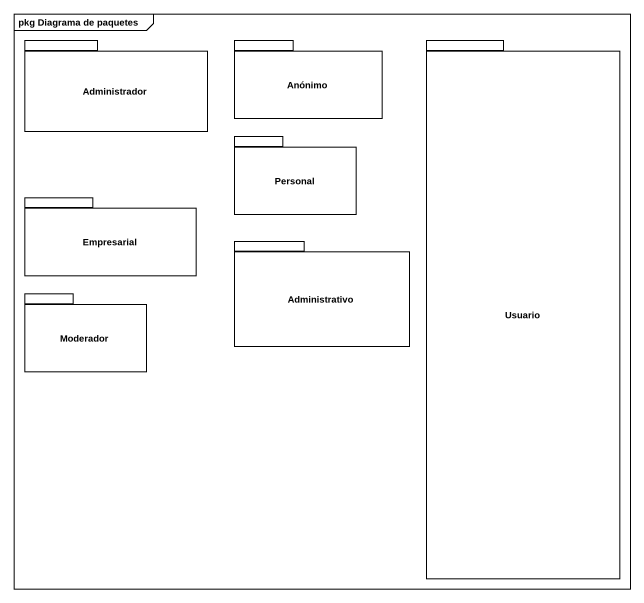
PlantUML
@startuml
mainframe pkg Diagrama de paquetes
package Administrador {
}
package Anónimo {
}
package Usuario {
}
package Personal {
}
package Empresarial {
}
package Administrativo {
}
package Moderador {
}
@enduml
